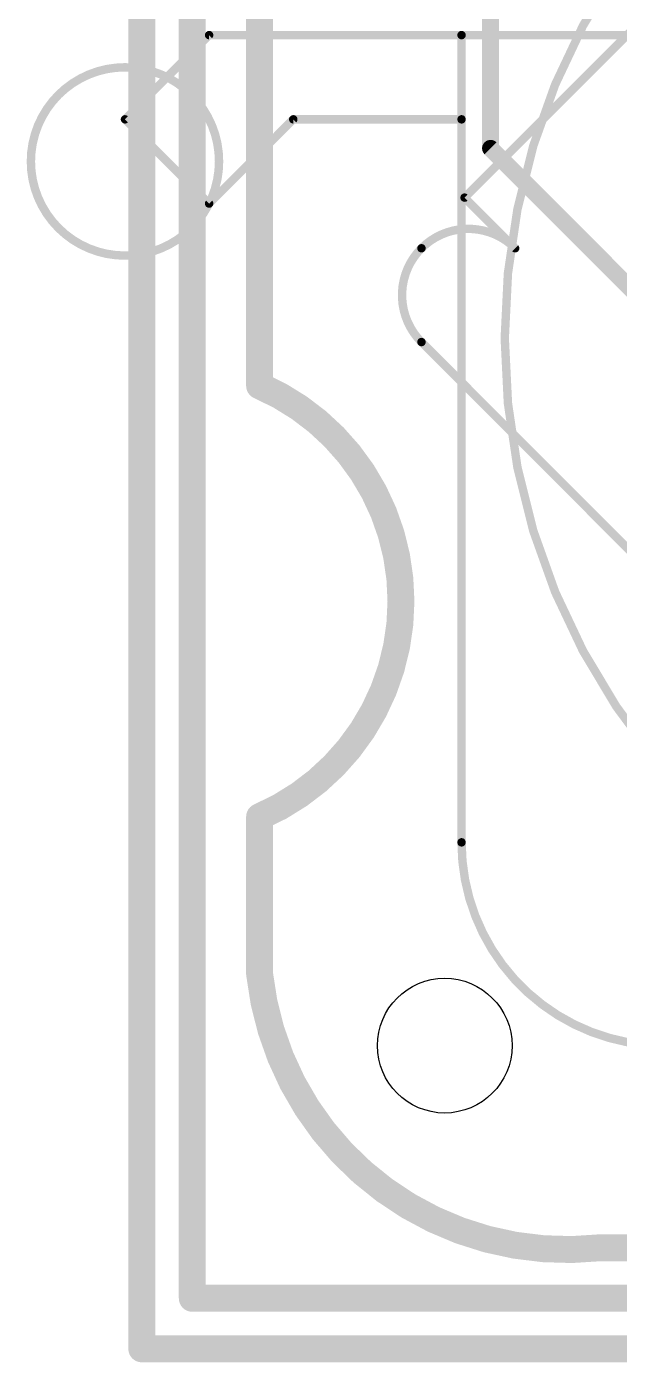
# Model space of a CAD drawing. Extents: x -0.14 to 1.59, y -0.14 to 1.59.
# Drawn here: x -0.138 to 0.214, y -0.068 to 0.725 of the extents above; entities that cross this region are included whole.
import ezdxf

# ---------------------------------------------------------------- set-up
doc = ezdxf.new("R2010")
doc.units = 0
for name, color, linetype in [('1', 14, 'CONTINUOUS'), ('16', 174, 'CONTINUOUS'), ('20', 178, 'CONTINUOUS'), ('21', 251, 'CONTINUOUS'), ('22', 251, 'CONTINUOUS')]:
    doc.layers.add(name, color=color, linetype=linetype)

msp = doc.modelspace()

# ---------------------------------------------------------------- linework, layer by layer
at = {"layer": '1'}
for points, const_width in [([(-0.07, -0.06), (-0.07, 1.52)], 0.016), ([(0.137216, 0.946586), (0.137216, 0.652784)], 0.01), ([(0.137216, 0.652784), (0.42, 0.37)], 0.01), ([(1.51, -0.06), (-0.07, -0.06)], 0.016)]:
    msp.add_lwpolyline(points, dxfattribs=dict(at, const_width=const_width))
for points, const_width in [([(0.134716, 0.652784, 1), (0.139716, 0.652784)], 0.005), ([(0.138984, 0.654551, 1), (0.135449, 0.651016)], 0.005), ([(-0.07, -0.056, 1), (-0.07, -0.064)], 0.008), ([(-0.074, -0.06, 1), (-0.066, -0.06)], 0.008)]:
    msp.add_lwpolyline(points, format="xyb", dxfattribs=dict(at, const_width=const_width))
at = {"layer": '16', "const_width": 0.016}
for points in [[(-0.04, 1.49), (-0.04, -0.03)], [(-0.04, -0.03), (1.48, -0.03)]]:
    msp.add_lwpolyline(points, dxfattribs=at)
at = {"layer": '16', "const_width": 0.008}
for points in [[(-0.04, -0.026, 1), (-0.04, -0.034)], [(-0.044, -0.03, 1), (-0.036, -0.03)]]:
    msp.add_lwpolyline(points, format="xyb", dxfattribs=at)
at = {"layer": '20', "const_width": 0.016}
for points in [[(0, 1.25), (0, 0.511811)], [(0, 0.255906), (0, 0.162484)], [(0.202484, 0), (0.255906, 0)]]:
    msp.add_lwpolyline(points, dxfattribs=at)
at = {"layer": '20'}
for points, const_width in [([(0, 0.255906, 0.656519), (0, 0.511811)], 0.016), ([(0.00159, 0.515481, 1), (-0.00159, 0.508141)], 0.008), ([(-0.004, 0.511811, 1), (0.004, 0.511811)], 0.008), ([(0.004, 0.255906, 1), (-0.004, 0.255906)], 0.008), ([(-0.00159, 0.259576, 1), (0.00159, 0.252235)], 0.008), ([(0, 0.162484, 0.414214), (0.202484, 0)], 0.016), ([(0.003976, 0.16292, 1), (-0.003976, 0.162049)], 0.008), ([(-0.004, 0.162484, 1), (0.004, 0.162484)], 0.008), ([(0.202484, 0.004, 1), (0.202484, -0.004)], 0.008), ([(0.20292, -0.003976, 1), (0.202049, 0.003976)], 0.008)]:
    msp.add_lwpolyline(points, format="xyb", dxfattribs=dict(at, const_width=const_width))
msp.add_circle((0.11, 0.12), 0.04, dxfattribs=at)
at = {"layer": '21', "const_width": 0.005}
for points in [[(0.455853, 0.957583), (0.121787, 0.623516)], [(0.121787, 0.623516), (0.151853, 0.593451)], [(0.096176, 0.537773), (0.483692, 0.150256)]]:
    msp.add_lwpolyline(points, dxfattribs=at)
at = {"layer": '21'}
for points, const_width in [([(0.53937, 0.146299, 1), (0.53937, 0.933701, 1), (0.53937, 0.146299)], 0.005), ([(0.122671, 0.6244, 1), (0.120903, 0.622633)], 0.0025), ([(0.120903, 0.6244, 1), (0.122671, 0.622633)], 0.0025), ([(0.151853, 0.593451, 0.414214), (0.096176, 0.593451)], 0.005), ([(0.096176, 0.593451, 0.414214), (0.096176, 0.537773)], 0.005), ([(0.095292, 0.594334, 1), (0.097059, 0.592567)], 0.0025), ([(0.097059, 0.592567, 1), (0.095292, 0.594334)], 0.0025), ([(0.150969, 0.592567, 1), (0.152737, 0.594334)], 0.0025), ([(0.150969, 0.592567, 1), (0.152737, 0.594334)], 0.0025), ([(0.097059, 0.538657, 1), (0.095292, 0.536889)], 0.0025), ([(0.095292, 0.536889, 1), (0.097059, 0.538657)], 0.0025)]:
    msp.add_lwpolyline(points, format="xyb", dxfattribs=dict(at, const_width=const_width))
at = {"layer": '22', "const_width": 0.005}
for points in [[(-0.03, 0.72), (-0.08, 0.67)], [(0.12, 0.72), (-0.03, 0.72)], [(0.12, 0.72), (0.12, 0.67)], [(0.72, 0.72), (0.12, 0.72)], [(-0.08, 0.67), (-0.03, 0.62)], [(-0.03, 0.62), (0.02, 0.67)], [(0.02, 0.67), (0.12, 0.67)], [(0.12, 0.67), (0.12, 0.240711)]]:
    msp.add_lwpolyline(points, dxfattribs=at)
at = {"layer": '22'}
for points, const_width in [([(-0.03, 0.72125, 1), (-0.03, 0.71875)], 0.0025), ([(-0.029116, 0.719116, 1), (-0.030884, 0.720884)], 0.0025), ([(0.12125, 0.72, 1), (0.11875, 0.72)], 0.0025), ([(0.12, 0.72125, 1), (0.12, 0.71875)], 0.0025), ([(0.12, 0.71875, 1), (0.12, 0.72125)], 0.0025), ([(-0.08, 0.589098, 1), (-0.08, 0.700902, 1), (-0.08, 0.589098)], 0.005), ([(-0.079116, 0.670884, 1), (-0.080884, 0.669116)], 0.0025), ([(-0.080884, 0.670884, 1), (-0.079116, 0.669116)], 0.0025), ([(0.02, 0.67125, 1), (0.02, 0.66875)], 0.0025), ([(0.020884, 0.669116, 1), (0.019116, 0.670884)], 0.0025), ([(0.12125, 0.67, 1), (0.11875, 0.67)], 0.0025), ([(0.11875, 0.67, 1), (0.12125, 0.67)], 0.0025), ([(0.12, 0.66875, 1), (0.12, 0.67125)], 0.0025), ([(-0.030884, 0.620884, 1), (-0.029116, 0.619116)], 0.0025), ([(-0.030884, 0.619116, 1), (-0.029116, 0.620884)], 0.0025), ([(0.12, 0.240711, 0.414214), (0.240711, 0.12)], 0.005), ([(0.12125, 0.240711, 1), (0.11875, 0.240711)], 0.0025), ([(0.11875, 0.240711, 1), (0.12125, 0.240711)], 0.0025)]:
    msp.add_lwpolyline(points, format="xyb", dxfattribs=dict(at, const_width=const_width))

doc.saveas('drawing.dxf')
